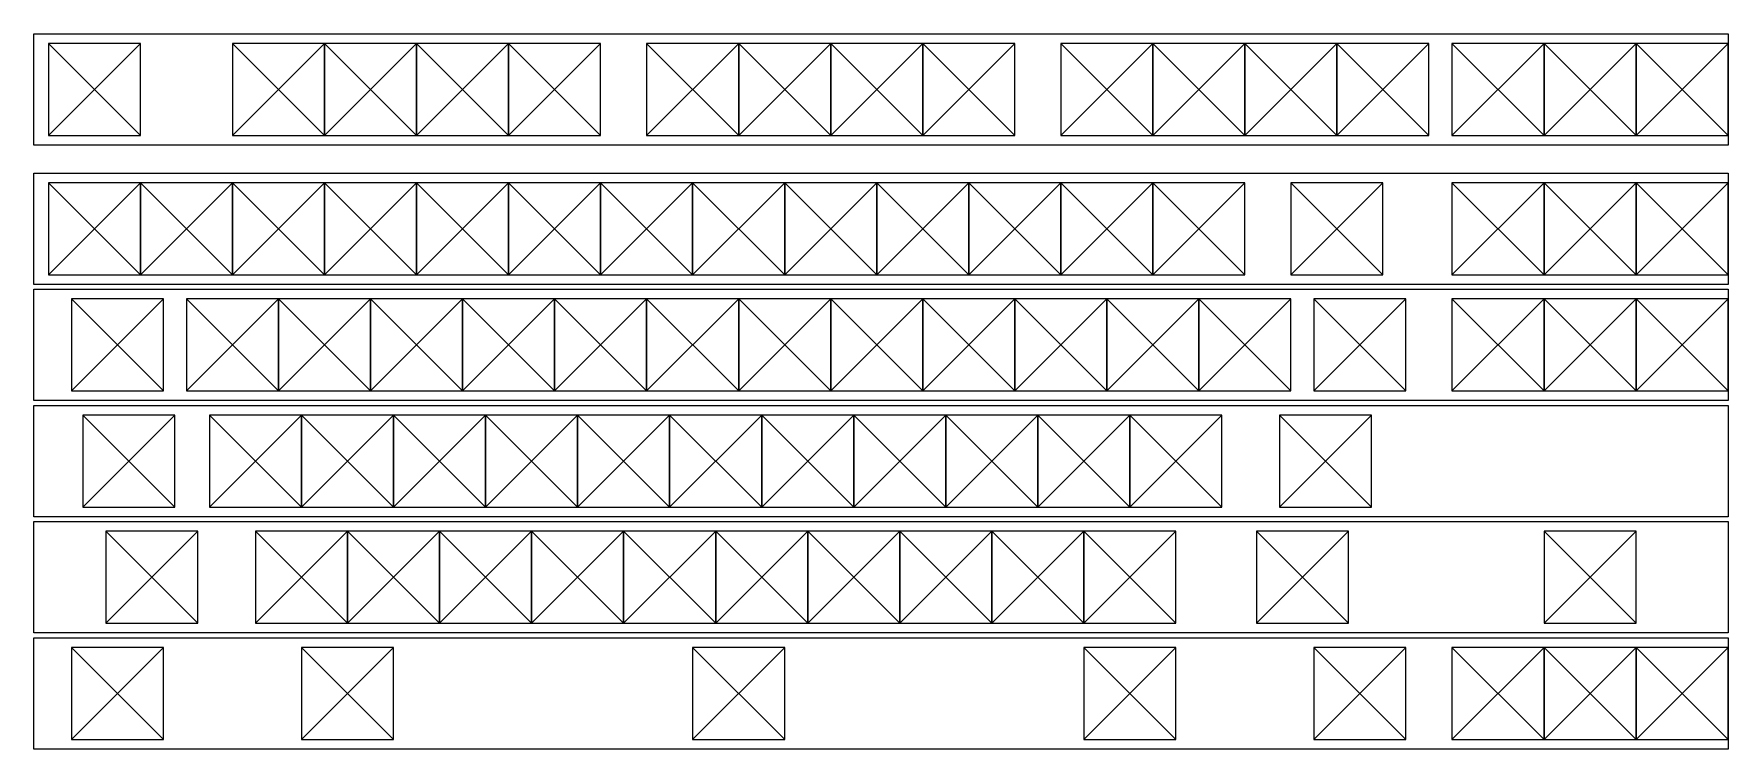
# Model space of a CAD drawing. Header units: metres. Extents: x -3 to 348, y -146 to 2.
import ezdxf

# ---------------------------------------------------------------- set-up
doc = ezdxf.new("R2010")
doc.units = ezdxf.units.M
for name, color, linetype in [('row-0', 7, 'Continuous'), ('row-1', 7, 'Continuous'), ('row-2', 7, 'Continuous'), ('row-3', 7, 'Continuous'), ('row-4', 7, 'Continuous'), ('row-5', 7, 'Continuous')]:
    doc.layers.add(name, color=color, linetype=linetype)

# ---------------------------------------------------------------- blocks, each defined once
blk = doc.blocks.new('MX')
at = {"layer": 'MX_SW'}
for p, q in [((-9.525, 9.525), (9.525, -9.525)), ((-9.525, -9.525), (9.525, 9.525))]:
    blk.add_line(p, q, dxfattribs=at)
blk.add_lwpolyline([(-9.525, -9.525), (9.525, -9.525), (9.525, 9.525), (-9.525, 9.525)], close=True, dxfattribs=at)

msp = doc.modelspace()

# ---------------------------------------------------------------- linework, layer by layer
at = {"layer": 'row-0'}
msp.add_lwpolyline([(347.6625, 2), (347.6625, -21.05), (-3, -21.05), (-3, 2), (347.6625, 2)], dxfattribs=at)
at = {"layer": 'row-1'}
msp.add_lwpolyline([(347.6625, -26.8125), (347.6625, -49.8625), (-3, -49.8625), (-3, -26.8125), (347.6625, -26.8125)], dxfattribs=at)
at = {"layer": 'row-2'}
msp.add_lwpolyline([(347.6625, -50.8625), (347.6625, -73.9125), (-3, -73.9125), (-3, -50.8625), (347.6625, -50.8625)], dxfattribs=at)
at = {"layer": 'row-3'}
msp.add_lwpolyline([(347.6625, -74.9125), (347.6625, -97.9625), (-3, -97.9625), (-3, -74.9125), (347.6625, -74.9125)], dxfattribs=at)
at = {"layer": 'row-4'}
msp.add_lwpolyline([(347.6625, -98.9625), (347.6625, -122.0125), (-3, -122.0125), (-3, -98.9625), (347.6625, -98.9625)], dxfattribs=at)
at = {"layer": 'row-5'}
msp.add_lwpolyline([(347.6625, -123.0125), (347.6625, -146.0625), (-3, -146.0625), (-3, -123.0125), (347.6625, -123.0125)], dxfattribs=at)

# ---------------------------------------------------------------- block references
for p in [(9.525, -9.525), (47.625, -9.525), (66.675, -9.525), (85.725, -9.525), (104.775, -9.525), (133.35, -9.525), (152.4, -9.525), (171.45, -9.525), (190.5, -9.525), (219.075, -9.525), (238.125, -9.525), (257.175, -9.525), (276.225, -9.525), (300.0375, -9.525), (319.0875, -9.525), (338.1375, -9.525), (9.525, -38.3375), (28.575, -38.3375), (47.625, -38.3375), (66.675, -38.3375), (85.725, -38.3375), (104.775, -38.3375), (123.825, -38.3375), (142.875, -38.3375), (161.925, -38.3375), (180.975, -38.3375), (200.025, -38.3375), (219.075, -38.3375), (238.125, -38.3375), (266.7, -38.3375), (300.0375, -38.3375), (319.0875, -38.3375), (338.1375, -38.3375), (14.2875, -62.3875), (38.1, -62.3875), (57.15, -62.3875), (76.2, -62.3875), (95.25, -62.3875), (114.3, -62.3875), (133.35, -62.3875), (152.4, -62.3875), (171.45, -62.3875), (190.5, -62.3875), (209.55, -62.3875), (228.6, -62.3875), (247.65, -62.3875), (271.4625, -62.3875), (300.0375, -62.3875), (319.0875, -62.3875), (338.1375, -62.3875), (16.6687, -86.4375), (42.8625, -86.4375), (61.9125, -86.4375), (80.9625, -86.4375), (100.0125, -86.4375), (119.0625, -86.4375), (138.1125, -86.4375), (157.1625, -86.4375), (176.2125, -86.4375), (195.2625, -86.4375), (214.3125, -86.4375), (233.3625, -86.4375), (264.3188, -86.4375), (21.4313, -110.4875), (52.3875, -110.4875), (71.4375, -110.4875), (90.4875, -110.4875), (109.5375, -110.4875), (128.5875, -110.4875), (147.6375, -110.4875), (166.6875, -110.4875), (185.7375, -110.4875), (204.7875, -110.4875), (223.8375, -110.4875), (259.5563, -110.4875), (319.0875, -110.4875), (14.2875, -134.5375), (61.9125, -134.5375), (142.875, -134.5375), (223.8375, -134.5375), (271.4625, -134.5375), (300.0375, -134.5375), (319.0875, -134.5375), (338.1375, -134.5375)]:
    msp.add_blockref('MX', p)

doc.saveas('drawing.dxf')
